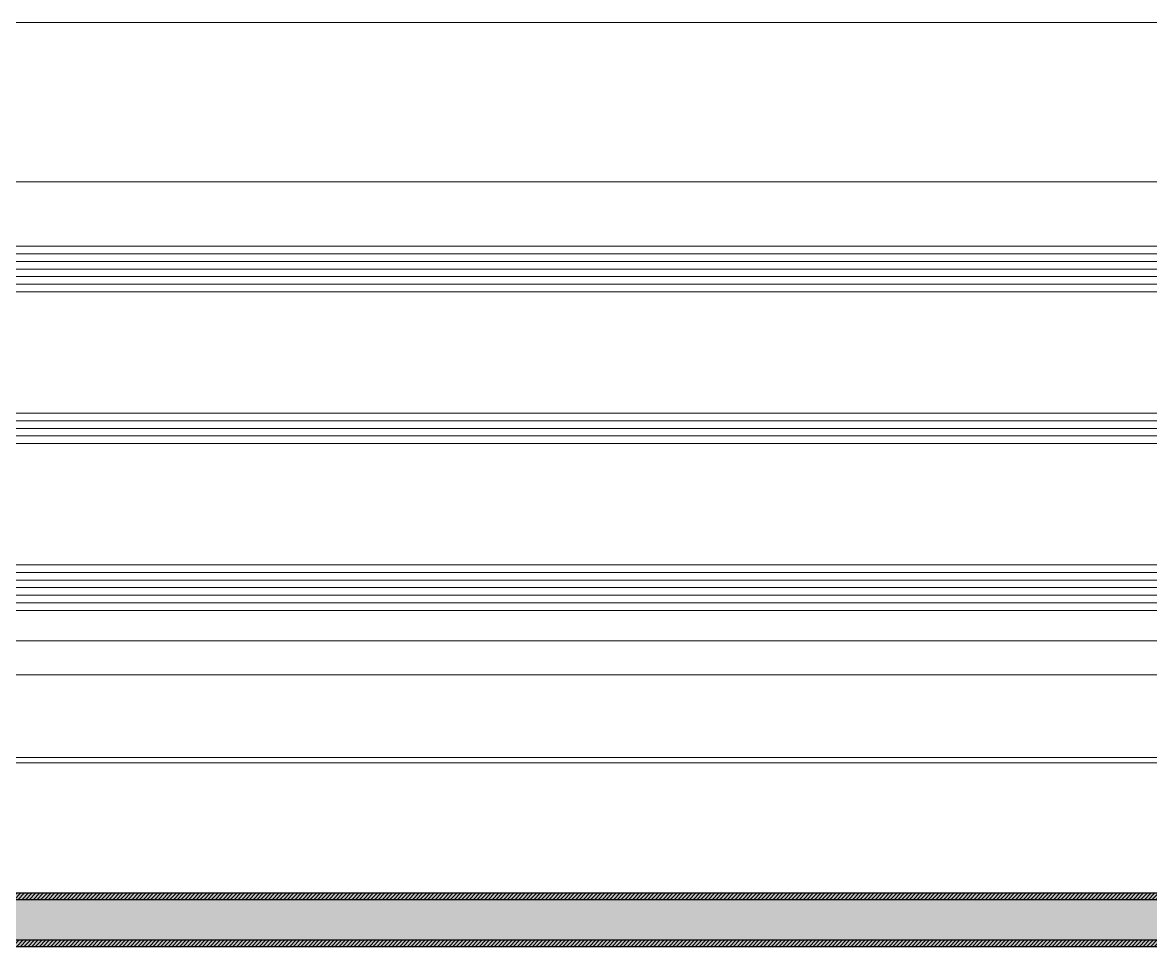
# Model space of a CAD drawing. Header units: millimetres. Extents: x 0 to 7790, y 0 to 17467.
# Drawn here: x 4491.8 to 4640.5, y 3077.5 to 3199.3 of the extents above; entities that cross this region are included whole.
import ezdxf

# ---------------------------------------------------------------- set-up
doc = ezdxf.new("R2010")
doc.units = ezdxf.units.MM
doc.layers.get('0').update_dxf_attribs({"lineweight": 15})
for name, color, linetype, lineweight in [('_MB_inne_0.15', 251, 'Continuous', 15), ('_MB_kreskowanie_pancerz_0.09', 137, 'Continuous', 9), ('_MB_kreskowanie_profile_0.09', 7, 'Continuous', 9), ('_MB_kreskowanie_szklo_0.09', 157, 'Continuous', 9), ('_MB_profile_0.25', 7, 'Continuous', 25), ('_MB_siatka_moskitiery_0.09', 141, 'Continuous', 9), ('_MB_solid', 7, 'Continuous', 9), ('_MB_szklo_0.15', 142, 'Continuous', 15), ('_MB_widokowa_0.15', 153, 'Continuous', 15)]:
    doc.layers.add(name, color=color, linetype=linetype, lineweight=lineweight)

# ---------------------------------------------------------------- blocks, each defined once
blk = doc.blocks.new('*U304')
at = {"layer": '_MB_kreskowanie_szklo_0.09'}
h = blk.add_hatch(dxfattribs=at)
h.set_pattern_fill('DOTS', color=256, scale=0.25, style=0)
h.set_pattern_definition([(0, (-10.23347, -12.55894), (0.1984375, 0.396875), [0, -0.396875])])
h.paths.add_polyline_path([(0, 0), (6, 0), (6, 16), (0, 16)])
at = {"layer": '_MB_inne_0.15'}
for p, q in [((6, 16), (14, 0)), ((14, 16), (6, 0))]:
    blk.add_line(p, q, dxfattribs=at)
for points in [[(0, 0), (6, 0), (6, 16), (0, 16)], [(6, 0), (14, 0), (14, 16), (6, 16)]]:
    blk.add_lwpolyline(points, close=True, dxfattribs=at)
blk = doc.blocks.new('*U211')
at = {"layer": '_MB_kreskowanie_szklo_0.09'}
for points in [[(35, -1), (0, -1)], [(35, -2), (0, -2)], [(35, -3), (0, -3)], [(35, -4), (0, -4)], [(35, -5), (0, -5)], [(35, -23), (0, -23)], [(35, -24), (0, -24)], [(35, -25), (0, -25)], [(35, -43), (0, -43)], [(35, -44), (0, -44)], [(35, -45), (0, -45)], [(35, -46), (0, -46)], [(35, -47), (0, -47)]]:
    blk.add_lwpolyline(points, dxfattribs=at)
at = {"layer": '_MB_szklo_0.15'}
for points in [[(35, 0), (0, 0), (0, -6), (35, -6)], [(35, -22), (0, -22), (0, -26), (35, -26)], [(35, -42), (0, -42), (0, -48), (35, -48)]]:
    blk.add_lwpolyline(points, dxfattribs=at)
at = {"color": 1}
for p in [(0, -22), (0, -42)]:
    blk.add_blockref('*U304', p, dxfattribs=at)
blk = doc.blocks.new('*U212')
at = {"layer": '_MB_widokowa_0.15'}
for points in [[(0, 86), (-19.5, 86)], [(0, 65), (-19.5, 65)], [(-0.5, 4.5), (-19.5, 4.5)], [(0, 0), (-19.5, 0)]]:
    blk.add_lwpolyline(points, dxfattribs=at)
blk = doc.blocks.new('*U219')
at = {"layer": '_MB_kreskowanie_szklo_0.09'}
for points in [[(307.75, -1), (0, -1)], [(307.75, -2), (0, -2)], [(307.75, -3), (0, -3)], [(307.75, -4), (0, -4)], [(307.75, -5), (0, -5)], [(307.75, -23), (0, -23)], [(307.75, -24), (0, -24)], [(307.75, -25), (0, -25)], [(307.75, -43), (0, -43)], [(307.75, -44), (0, -44)], [(307.75, -45), (0, -45)], [(307.75, -46), (0, -46)], [(307.75, -47), (0, -47)]]:
    blk.add_lwpolyline(points, dxfattribs=at)
at = {"layer": '_MB_szklo_0.15'}
for points in [[(307.75, 0), (0, 0), (0, -6), (307.75, -6)], [(307.75, -22), (0, -22), (0, -26), (307.75, -26)], [(307.75, -42), (0, -42), (0, -48), (307.75, -48)]]:
    blk.add_lwpolyline(points, dxfattribs=at)
blk = doc.blocks.new('*U220')
at = {"layer": '_MB_widokowa_0.15'}
for points in [[(0, 86), (-292.25, 86)], [(0, 65), (-292.25, 65)], [(-0.5, 4.5), (-292.25, 4.5)], [(0, 0), (-292.25, 0)]]:
    blk.add_lwpolyline(points, dxfattribs=at)
blk = doc.blocks.new('*U294')
at = {"layer": '_MB_kreskowanie_pancerz_0.09', "transparency": 33554585}
h = blk.add_hatch(color=256, dxfattribs=at)
h.dxf.hatch_style = 1
h.paths.add_polyline_path([(6.3, 2.7), (6.3, -2.7), (425.14, -2.7), (425.14, 2.7)])
at = {"layer": '_MB_kreskowanie_profile_0.09'}
h = blk.add_hatch(dxfattribs=at)
h.set_pattern_fill('JIS_WOOD', color=256, scale=0.5)
h.set_pattern_definition([(45, (-8290.57697, -1091.06414), (-0.25, 0.25), [])])
h.paths.add_polyline_path([(5.5, 3.5), (5.5, -3.5), (425.94, -3.51), (425.94, 3.5)])
h.paths.add_polyline_path([(6.3, -2.7), (6.3, 2.7), (425.14, 2.7), (425.14, -2.7)], flags=16)
at = {"layer": '_MB_solid'}
h = blk.add_hatch(color=256, dxfattribs=at)
h.dxf.hatch_style = 1
h.paths.add_polyline_path([(5.5, 3.5), (5.5, -3.5), (425.94, -3.51), (425.94, 3.5)])
h.paths.add_polyline_path([(6.3, 2.7), (425.14, 2.7), (425.14, -2.7), (6.3, -2.7)], flags=16)
at = {"layer": '_MB_profile_0.25'}
for points in [[(5.5, 3.5), (5.5, -3.5), (425.94, -3.51), (425.94, 3.5), (5.5, 3.5)], [(425.14, 2.7), (425.14, -2.7), (6.3, -2.7), (6.3, 2.7), (425.14, 2.7)]]:
    blk.add_lwpolyline(points, dxfattribs=at)
blk = doc.blocks.new('*U263')
at = {"layer": '_MB_siatka_moskitiery_0.09'}
blk.add_lwpolyline([(5.5, -0.37), (5.5, 0.37), (425.9, 0.37), (425.9, -0.37)], close=True, dxfattribs=at)

msp = doc.modelspace()

# ---------------------------------------------------------------- block references
at = {"xscale": -1}
msp.add_blockref('*U212', (4474.75, 3113.335), dxfattribs=at)
at = {"extrusion": (0, 0, -1), "xscale": -1, "zscale": -1}
msp.add_blockref('*U220', (-4786.5, 3113.335), dxfattribs=at)
at = {"xscale": -1, "rotation": 180}
msp.add_blockref('*U211', (4459.25, 3121.835), dxfattribs=at)
at = {"rotation": 180}
msp.add_blockref('*U219', (4802, 3121.835), dxfattribs=at)
for name, p in [('*U263', (4421.8, 3102.085)), ('*U294', (4421.78, 3081.035))]:
    msp.add_blockref(name, p)

doc.saveas('drawing.dxf')
